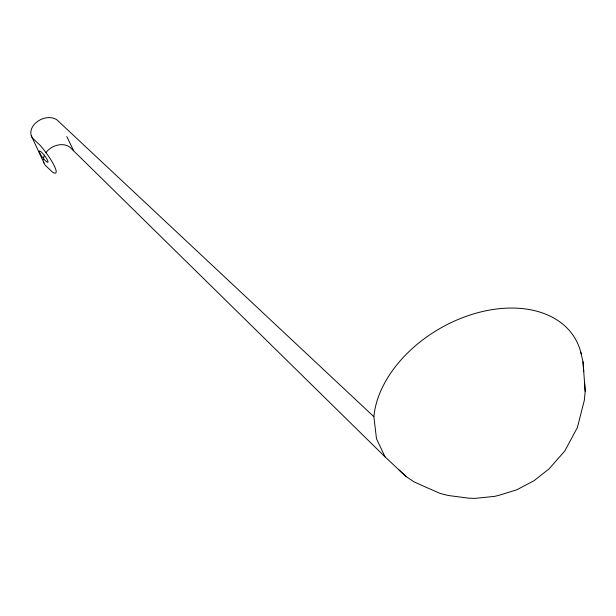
<?xml version="1.0" encoding="UTF-8"?>
<svg xmlns="http://www.w3.org/2000/svg" width="616" height="616" viewBox="0 0 616 616"><rect width="100%" height="100%" fill="white"/><g stroke="black" fill="none" stroke-linecap="round" stroke-linejoin="round"><path stroke-width="0.92" d="M584.553 382.359L585.2 391.383L584.322 400.323L577.385 427.535L564.78 451.02L548.987 468.968L533.949 480.757L516.855 489.758L498.883 495.349L494.679 496.357L474.774 498.398L468.275 498.113L448.294 495.495L440.309 493.478L422.307 485.616L413.713 481.666L405.913 476.407L385.092 456.91L71.194 148.441A15.577 11.519 -25 0 0 45.83 152.791M66.797 136.559L73.635 150.727M385.092 456.91L376.484 438.761L373.881 416.701L58.582 121.391A15.577 11.519 -25 0 0 38.123 121.044A15.577 11.519 -25 0 0 32.887 138.492L40.048 145.207A24.078 4.612 52.6 0 1 54.547 166.405A24.078 4.612 52.6 0 1 52.66 172.257L45.499 165.542A15.577 11.519 -25 0 1 43.567 161.484M398.999 469.9L405.913 476.407M31.354 135.897L43.967 162.947M580.811 352.298L583.021 361.838L585.2 391.383M583.021 361.838L583.729 371.687M373.881 416.701A112.251 76.731 -30 0 1 473.35 313.983A112.251 76.731 -30 0 1 581.242 354.1M43.413 159.944A15.577 11.519 -25 0 1 44.483 155.14M40.271 154.062A7.061 1.355 52.6 0 0 47.794 162.293A7.061 1.355 52.6 0 0 42.804 153.53A7.061 1.355 52.6 0 0 40.271 154.062"/></g></svg>
